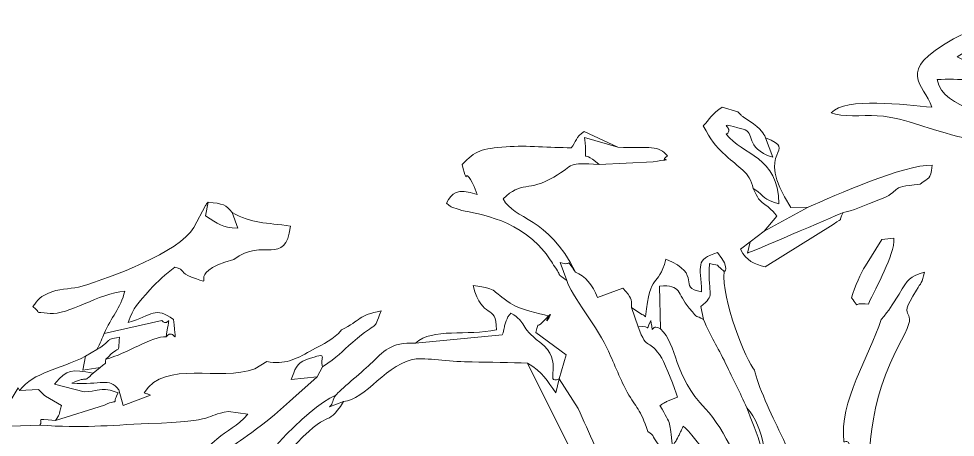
# Model space of a CAD drawing. Header units: millimetres. Extents: x -354 to 179, y -174 to 113.
# Drawn here: x -322.08 to -294.89, y 34.22 to 46.37 of the extents above; entities that cross this region are included whole.
import ezdxf

# ---------------------------------------------------------------- set-up
doc = ezdxf.new("R2010")
doc.units = ezdxf.units.MM
doc.linetypes.add('K5LT32769', pattern=[0])
doc.layers.add('layer 1', color=7, linetype='Continuous')

msp = doc.modelspace()

# ---------------------------------------------------------------- linework, layer by layer
at = {"layer": 'layer 1', "color": 7, "linetype": 'K5LT32769', "lineweight": 18}
for points, knots in [([(-292.168, 46.331), (-291.994, 45.919), (-292.099, 46.111), (-292.161, 45.997), (-293.356, 46.065), (-293.885, 46.369), (-294.944, 45.781), (-296.659, 44.828), (-295.804, 44.49), (-295.572, 43.802), (-296.358, 43.863), (-298.065, 44.104), (-298.495, 43.638), (-298.184, 43.499), (-297.585, 43.579), (-297.159, 43.552), (-297.159, 43.552), (-296.633, 43.519), (-296.358, 43.412), (-295.922, 43.277), (-295.371, 43.106), (-293.85, 42.594), (-293.428, 42.888), (-293.593, 43.761), (-295.256, 43.654), (-295.416, 44.606), (-294.802, 44.622), (-294.105, 44.598), (-293.519, 44.501), (-293.236, 44.454), (-293.028, 44.41), (-292.663, 44.398), (-292.663, 44.398), (-292.533, 44.393), (-292.28, 44.387), (-292.157, 44.402), (-291.637, 44.463), (-291.925, 44.373), (-291.694, 44.557), (-291.097, 45.231), (-293.071, 45.135), (-293.789, 45.146), (-293.789, 45.146), (-294.36, 45.154), (-294.446, 45.046), (-294.838, 45.263), (-294.838, 45.263), (-294.252, 45.617), (-294.252, 45.617), (-293.422, 45.817), (-292.063, 45.406), (-290.907, 45.344), (-290.907, 45.344), (-290.169, 45.305), (-290.693, 45.345), (-290.268, 45.171), (-289.806, 44.982), (-289.011, 45.038), (-288.429, 44.996), (-288.429, 44.996), (-288.605, 45.145), (-288.505, 45.091), (-288.788, 45.196), (-289.376, 45.416), (-288.753, 45.03), (-290.396, 45.658), (-290.826, 45.823), (-291.7, 46.202), (-292.168, 46.331)], [0, 0, 0, 0, 0.045455, 0.045455, 0.045455, 0.090909, 0.090909, 0.090909, 0.136364, 0.136364, 0.136364, 0.181818, 0.181818, 0.181818, 0.227273, 0.227273, 0.227273, 0.227273, 0.272727, 0.272727, 0.272727, 0.318182, 0.318182, 0.318182, 0.363636, 0.363636, 0.363636, 0.409091, 0.409091, 0.409091, 0.454545, 0.454545, 0.454545, 0.454545, 0.5, 0.5, 0.5, 0.545455, 0.545455, 0.545455, 0.590909, 0.590909, 0.590909, 0.590909, 0.636364, 0.636364, 0.636364, 0.681818, 0.681818, 0.681818, 0.727273, 0.727273, 0.727273, 0.727273, 0.772727, 0.772727, 0.772727, 0.818182, 0.818182, 0.818182, 0.818182, 0.863636, 0.863636, 0.863636, 0.909091, 0.909091, 0.909091, 1, 1, 1, 1]), ([(-300.398, 42.914), (-300.421, 42.977), (-300.462, 43.095), (-300.75, 43.313), (-300.75, 43.313), (-301.047, 43.516), (-301.047, 43.516), (-301.062, 43.528), (-301.093, 43.554), (-301.106, 43.565), (-301.106, 43.565), (-301.205, 43.665), (-301.205, 43.665), (-301.659, 43.801), (-301.659, 43.801), (-301.938, 43.619), (-302.035, 43.44), (-302.204, 43.263), (-301.975, 42.824), (-301.903, 42.727), (-301.542, 42.386), (-301.203, 42.065), (-300.848, 41.926), (-300.754, 41.439), (-300.345, 41.179), (-300.517, 41.135), (-300.011, 40.997), (-300.03, 42.381), (-301.064, 42.411), (-301.538, 43.013), (-301.237, 43.205), (-301.98, 43.405), (-301.051, 43.166), (-300.672, 43.069), (-301.04, 42.635), (-300.191, 42.346), (-300.191, 42.346), (-300.398, 42.914), (-300.398, 42.914)], [0, 0, 0, 0, 0.071429, 0.071429, 0.071429, 0.142857, 0.142857, 0.142857, 0.214286, 0.214286, 0.214286, 0.285714, 0.285714, 0.357143, 0.357143, 0.357143, 0.428571, 0.428571, 0.428571, 0.5, 0.5, 0.5, 0.571429, 0.571429, 0.571429, 0.642857, 0.642857, 0.642857, 0.714286, 0.714286, 0.714286, 0.785714, 0.785714, 0.785714, 0.857143, 0.857143, 0.857143, 1, 1, 1, 1]), ([(-300.398, 42.914), (-300.398, 42.914), (-300.191, 42.346), (-300.191, 42.346), (-301.04, 42.635), (-300.672, 43.069), (-301.051, 43.166), (-301.98, 43.405), (-301.237, 43.205), (-301.538, 43.013), (-301.064, 42.411), (-300.03, 42.381), (-300.011, 40.997), (-300.517, 41.135), (-300.345, 41.179), (-300.754, 41.439), (-300.525, 40.885), (-300.417, 41.094), (-300.067, 40.637), (-300.067, 40.637), (-300.435, 40.197), (-300.435, 40.197), (-299.164, 40.896), (-299.164, 40.896), (-299.663, 40.889), (-299.663, 40.889), (-300.816, 42.653), (-299.361, 42.488), (-300.398, 42.914)], [0, 0, 0, 0, 0.090909, 0.090909, 0.090909, 0.181818, 0.181818, 0.181818, 0.272727, 0.272727, 0.272727, 0.363636, 0.363636, 0.363636, 0.454545, 0.454545, 0.454545, 0.545455, 0.545455, 0.545455, 0.636364, 0.636364, 0.727273, 0.727273, 0.818182, 0.818182, 0.818182, 1, 1, 1, 1]), ([(-306.166, 38.766), (-306.166, 38.766), (-306.363, 39.289), (-306.363, 39.289), (-305.956, 39.163), (-306.25, 39.483), (-305.917, 39.012), (-306.734, 40.653), (-307.685, 40.511), (-308.012, 41.137), (-307.49, 41.673), (-307.264, 41.338), (-306.545, 41.769), (-305.922, 42.141), (-306.172, 42.201), (-305.231, 42.138), (-305.853, 42.679), (-305.525, 41.998), (-305.653, 42.924), (-305.653, 42.924), (-304.69, 42.637), (-304.69, 42.637), (-305.665, 43.099), (-305.665, 43.099), (-305.909, 42.946), (-305.893, 42.781), (-306.04, 42.623), (-306.656, 42.622), (-307.323, 42.698), (-307.923, 42.652), (-308.649, 42.596), (-308.813, 42.542), (-309.208, 42.137), (-308.992, 41.35), (-309.211, 42.224), (-308.855, 41.497), (-308.855, 41.497), (-308.769, 41.263), (-308.769, 41.263), (-309.379, 41.477), (-309.496, 41.307), (-309.659, 41.012), (-309.447, 40.839), (-309.592, 40.93), (-309.288, 40.827), (-308.923, 40.702), (-307.69, 40.656), (-306.82, 39.607), (-306.674, 39.431), (-306.614, 39.306), (-306.513, 39.162), (-306.253, 38.793), (-306.527, 39.04), (-306.166, 38.766)], [0, 0, 0, 0, 0.052632, 0.052632, 0.052632, 0.105263, 0.105263, 0.105263, 0.157895, 0.157895, 0.157895, 0.210526, 0.210526, 0.210526, 0.263158, 0.263158, 0.263158, 0.315789, 0.315789, 0.315789, 0.368421, 0.368421, 0.421053, 0.421053, 0.421053, 0.473684, 0.473684, 0.473684, 0.526316, 0.526316, 0.526316, 0.578947, 0.578947, 0.578947, 0.631579, 0.631579, 0.631579, 0.684211, 0.684211, 0.684211, 0.736842, 0.736842, 0.736842, 0.789474, 0.789474, 0.789474, 0.842105, 0.842105, 0.842105, 0.894737, 0.894737, 0.894737, 1, 1, 1, 1]), ([(-304.69, 42.637), (-304.69, 42.637), (-305.653, 42.924), (-305.653, 42.924), (-305.525, 41.998), (-305.853, 42.679), (-305.231, 42.138), (-305.231, 42.138), (-303.659, 42.218), (-303.659, 42.218), (-302.907, 42.333), (-303.537, 42.192), (-303.244, 42.387), (-303.503, 42.697), (-303.733, 42.62), (-304.69, 42.637)], [0, 0, 0, 0, 0.166667, 0.166667, 0.166667, 0.333333, 0.333333, 0.333333, 0.5, 0.5, 0.5, 0.666667, 0.666667, 0.666667, 1, 1, 1, 1]), ([(-299.164, 40.896), (-299.164, 40.896), (-300.435, 40.197), (-300.435, 40.197), (-300.849, 39.891), (-300.849, 39.891), (-300.924, 39.566), (-300.924, 39.566), (-300.879, 39.568), (-298.471, 40.601), (-298.144, 40.745), (-297.945, 40.754), (-297.418, 40.998), (-297.134, 41.101), (-296.36, 41.383), (-296.911, 41.479), (-295.913, 41.564), (-295.629, 41.804), (-295.628, 41.638), (-295.557, 42.117), (-296.382, 42.135), (-298.381, 41.234), (-299.164, 40.896)], [0, 0, 0, 0, 0.111111, 0.111111, 0.222222, 0.222222, 0.333333, 0.333333, 0.333333, 0.444444, 0.444444, 0.444444, 0.555556, 0.555556, 0.555556, 0.666667, 0.666667, 0.666667, 0.777778, 0.777778, 0.777778, 1, 1, 1, 1]), ([(-315.883, 40.743), (-315.883, 40.743), (-315.716, 40.288), (-315.716, 40.288), (-316.204, 40.309), (-316.256, 40.4), (-316.658, 40.642), (-316.658, 40.642), (-316.581, 41.039), (-316.581, 41.039), (-316.611, 41.012), (-316.635, 40.969), (-316.652, 40.942), (-316.652, 40.942), (-316.993, 40.304), (-316.993, 40.304), (-317.43, 39.579), (-319.412, 38.859), (-320.234, 38.604), (-320.516, 38.517), (-320.805, 38.547), (-321.111, 38.441), (-321.474, 38.314), (-321.516, 38.207), (-321.663, 38.011), (-321.375, 37.786), (-321.713, 37.874), (-321.169, 37.814), (-320.666, 37.758), (-319.74, 38.397), (-318.996, 38.463), (-318.996, 38.463), (-319.122, 37.945), (-319.397, 37.705), (-319.595, 37.232), (-319.595, 37.232), (-317.919, 37.604), (-317.919, 37.604), (-317.707, 37.381), (-317.665, 37.968), (-317.798, 37.136), (-317.54, 37.444), (-317.484, 36.685), (-317.58, 37.636), (-318.126, 38.037), (-318.187, 37.754), (-318.901, 37.547), (-318.741, 37.997), (-318.618, 38.108), (-318.272, 38.497), (-318.045, 38.752), (-317.817, 38.946), (-317.544, 39.154), (-317.228, 39.074), (-317.412, 38.996), (-317.06, 38.867), (-316.186, 38.547), (-317.397, 38.937), (-315.832, 39.383), (-314.988, 40.04), (-314.345, 39.146), (-314.188, 40.35), (-314.89, 40.453), (-315.317, 40.417), (-315.883, 40.743)], [0, 0, 0, 0, 0.045455, 0.045455, 0.045455, 0.090909, 0.090909, 0.090909, 0.136364, 0.136364, 0.136364, 0.181818, 0.181818, 0.181818, 0.227273, 0.227273, 0.227273, 0.272727, 0.272727, 0.272727, 0.318182, 0.318182, 0.318182, 0.363636, 0.363636, 0.363636, 0.409091, 0.409091, 0.409091, 0.454545, 0.454545, 0.454545, 0.454545, 0.5, 0.5, 0.5, 0.545455, 0.545455, 0.545455, 0.590909, 0.590909, 0.590909, 0.636364, 0.636364, 0.636364, 0.681818, 0.681818, 0.681818, 0.727273, 0.727273, 0.727273, 0.772727, 0.772727, 0.772727, 0.818182, 0.818182, 0.818182, 0.863636, 0.863636, 0.863636, 0.909091, 0.909091, 0.909091, 1, 1, 1, 1]), ([(-316.581, 41.039), (-316.581, 41.039), (-316.658, 40.642), (-316.658, 40.642), (-316.256, 40.4), (-316.204, 40.309), (-315.716, 40.288), (-315.716, 40.288), (-315.883, 40.743), (-315.883, 40.743), (-316.06, 40.972), (-316.15, 41.002), (-316.581, 41.039)], [0, 0, 0, 0, 0.2, 0.2, 0.2, 0.4, 0.4, 0.4, 0.6, 0.6, 0.6, 1, 1, 1, 1]), ([(-300.849, 39.891), (-300.849, 39.891), (-301.128, 39.675), (-301.128, 39.675), (-300.944, 39.323), (-300.733, 39.26), (-300.413, 39.161), (-300.413, 39.161), (-298.439, 40.395), (-298.439, 40.395), (-298.062, 40.665), (-298.325, 40.404), (-298.144, 40.745), (-298.471, 40.601), (-300.879, 39.568), (-300.924, 39.566), (-300.924, 39.566), (-300.849, 39.891), (-300.849, 39.891)], [0, 0, 0, 0, 0.142857, 0.142857, 0.142857, 0.285714, 0.285714, 0.285714, 0.428571, 0.428571, 0.428571, 0.571429, 0.571429, 0.571429, 0.714286, 0.714286, 0.714286, 1, 1, 1, 1]), ([(-297.026, 39.96), (-297.026, 39.96), (-297.495, 39.196), (-297.495, 39.196), (-297.641, 38.981), (-297.794, 38.61), (-297.907, 38.261), (-297.608, 37.917), (-297.961, 38.146), (-297.413, 38.085), (-297.185, 38.605), (-296.653, 39.476), (-296.671, 40), (-296.671, 40), (-297.026, 39.96), (-297.026, 39.96)], [0, 0, 0, 0, 0.166667, 0.166667, 0.166667, 0.333333, 0.333333, 0.333333, 0.5, 0.5, 0.5, 0.666667, 0.666667, 0.666667, 1, 1, 1, 1]), ([(-304.1, 37.424), (-304.1, 37.424), (-304.289, 37.984), (-304.289, 37.984), (-304.287, 38.269), (-304.274, 38.24), (-304.54, 38.547), (-304.54, 38.547), (-305.272, 38.277), (-305.272, 38.277), (-305.416, 38.636), (-305.638, 38.902), (-305.917, 39.012), (-306.25, 39.483), (-305.956, 39.163), (-306.363, 39.289), (-306.363, 39.289), (-306.166, 38.766), (-306.166, 38.766), (-306.069, 38.38), (-305.225, 37.352), (-304.953, 36.714), (-304.806, 36.367), (-304.579, 35.83), (-304.41, 35.522), (-304.155, 35.059), (-304.037, 35.055), (-303.811, 34.385), (-303.608, 34.235), (-303.722, 34.31), (-303.584, 34.114), (-303.584, 34.114), (-303.289, 33.696), (-303.289, 33.696), (-303.009, 33.877), (-303.118, 33.655), (-303.098, 33.977), (-303.198, 34.695), (-303.108, 34.539), (-303.465, 35.135), (-303.434, 35.158), (-303.391, 35.183), (-303.367, 35.196), (-303.345, 35.208), (-303.299, 35.238), (-303.274, 35.252), (-303.274, 35.252), (-302.954, 35.385), (-302.954, 35.385), (-303.033, 35.626), (-303.293, 36.312), (-303.413, 36.512), (-303.79, 37.137), (-303.819, 36.663), (-304.1, 37.424)], [0, 0, 0, 0, 0.052632, 0.052632, 0.052632, 0.105263, 0.105263, 0.105263, 0.157895, 0.157895, 0.157895, 0.210526, 0.210526, 0.210526, 0.263158, 0.263158, 0.263158, 0.315789, 0.315789, 0.315789, 0.368421, 0.368421, 0.368421, 0.421053, 0.421053, 0.421053, 0.473684, 0.473684, 0.473684, 0.526316, 0.526316, 0.526316, 0.578947, 0.578947, 0.578947, 0.631579, 0.631579, 0.631579, 0.684211, 0.684211, 0.684211, 0.736842, 0.736842, 0.736842, 0.789474, 0.789474, 0.789474, 0.842105, 0.842105, 0.842105, 0.894737, 0.894737, 0.894737, 1, 1, 1, 1]), ([(-304.289, 37.984), (-304.289, 37.984), (-304.1, 37.424), (-304.1, 37.424), (-303.649, 37.493), (-303.931, 37.21), (-303.729, 37.604), (-303.637, 37.081), (-303.763, 37.559), (-303.448, 37.363), (-303.448, 37.363), (-303.474, 38.607), (-303.474, 38.607), (-302.819, 38.649), (-302.983, 38.399), (-302.614, 37.963), (-302.318, 37.614), (-302.446, 37.782), (-302.196, 37.638), (-302.196, 37.638), (-302.279, 38.011), (-302.279, 38.011), (-301.838, 38.392), (-302.077, 38.249), (-302.025, 39.259), (-301.617, 39.146), (-301.956, 39.339), (-301.603, 39.029), (-301.603, 39.032), (-301.396, 39.063), (-301.789, 39.582), (-302.448, 39.376), (-302.286, 39.215), (-302.253, 38.444), (-303.012, 38.556), (-302.17, 38.929), (-303.289, 39.386), (-303.532, 38.502), (-303.744, 39.07), (-303.882, 37.718), (-303.916, 37.742), (-303.929, 37.772), (-303.991, 37.785), (-303.991, 37.785), (-304.289, 37.984), (-304.289, 37.984)], [0, 0, 0, 0, 0.0625, 0.0625, 0.0625, 0.125, 0.125, 0.125, 0.1875, 0.1875, 0.1875, 0.25, 0.25, 0.25, 0.3125, 0.3125, 0.3125, 0.375, 0.375, 0.375, 0.4375, 0.4375, 0.4375, 0.5, 0.5, 0.5, 0.5625, 0.5625, 0.5625, 0.625, 0.625, 0.625, 0.6875, 0.6875, 0.6875, 0.75, 0.75, 0.75, 0.8125, 0.8125, 0.8125, 0.875, 0.875, 0.875, 1, 1, 1, 1]), ([(-300.714, 36.169), (-300.956, 36.408), (-301.684, 38.252), (-301.603, 39.029), (-301.956, 39.339), (-301.617, 39.146), (-302.025, 39.259), (-302.077, 38.249), (-301.838, 38.392), (-302.279, 38.011), (-302.279, 38.011), (-302.196, 37.638), (-302.196, 37.638), (-301.996, 37.129), (-301.794, 36.856), (-301.557, 36.361), (-301.331, 35.889), (-301.148, 35.523), (-300.938, 35.074), (-300.672, 34.788), (-300.542, 34.363), (-300.455, 33.992), (-300.262, 33.178), (-300.145, 33.399), (-299.98, 33.009), (-300.185, 32.386), (-300.384, 32.331), (-300.122, 31.469), (-300.048, 30.899), (-299.782, 30.475), (-299.595, 30.041), (-299.595, 30.041), (-299.164, 29.958), (-299.164, 29.958), (-299.184, 31.076), (-300.326, 31.511), (-299.663, 32.508), (-299.497, 32.392), (-299.589, 32.506), (-299.464, 32.307), (-299.448, 32.282), (-299.43, 32.247), (-299.416, 32.22), (-299.416, 32.22), (-299.288, 31.701), (-299.288, 31.701), (-299.135, 31.937), (-299.197, 32.167), (-299.195, 32.571), (-299.258, 32.799), (-299.781, 33.937), (-299.964, 34.327), (-300.203, 34.836), (-300.649, 35.766), (-300.714, 36.169)], [0, 0, 0, 0, 0.052632, 0.052632, 0.052632, 0.105263, 0.105263, 0.105263, 0.157895, 0.157895, 0.157895, 0.210526, 0.210526, 0.210526, 0.263158, 0.263158, 0.263158, 0.315789, 0.315789, 0.315789, 0.368421, 0.368421, 0.368421, 0.421053, 0.421053, 0.421053, 0.473684, 0.473684, 0.473684, 0.526316, 0.526316, 0.526316, 0.578947, 0.578947, 0.578947, 0.631579, 0.631579, 0.631579, 0.684211, 0.684211, 0.684211, 0.736842, 0.736842, 0.736842, 0.789474, 0.789474, 0.789474, 0.842105, 0.842105, 0.842105, 0.894737, 0.894737, 0.894737, 1, 1, 1, 1]), ([(-297.038, 37.635), (-297.396, 36.55), (-298.266, 35.253), (-298.121, 34.085), (-298.077, 34.07), (-297.91, 34.293), (-297.885, 33.4), (-297.86, 32.507), (-298.038, 30.894), (-297.801, 30.121), (-296.379, 30.45), (-298.472, 33.362), (-296.45, 37.04), (-295.848, 38.135), (-296.684, 37.439), (-296.019, 38.489), (-295.88, 38.71), (-295.856, 38.692), (-295.783, 39.007), (-296.243, 38.871), (-296.246, 38.824), (-296.521, 38.376), (-296.747, 38.011), (-296.787, 37.934), (-297.038, 37.635)], [0, 0, 0, 0, 0.111111, 0.111111, 0.111111, 0.222222, 0.222222, 0.222222, 0.333333, 0.333333, 0.333333, 0.444444, 0.444444, 0.444444, 0.555556, 0.555556, 0.555556, 0.666667, 0.666667, 0.666667, 0.777778, 0.777778, 0.777778, 1, 1, 1, 1]), ([(-310.56, 36.951), (-310.56, 36.951), (-308.041, 37.187), (-308.041, 37.187), (-307.973, 37.355), (-307.986, 37.432), (-307.955, 37.515), (-307.855, 37.778), (-307.899, 37.678), (-307.791, 37.823), (-307.311, 37.539), (-307.551, 37.426), (-306.949, 36.98), (-306.204, 36.43), (-306.854, 35.722), (-306.391, 35.915), (-306.391, 35.915), (-306.189, 36.612), (-306.189, 36.612), (-307.066, 37.261), (-307.066, 37.261), (-306.961, 37.639), (-307.067, 37.331), (-306.85, 37.58), (-306.361, 38.143), (-306.924, 37.284), (-306.69, 37.734), (-307.008, 37.829), (-307.474, 37.898), (-307.807, 38.11), (-308.397, 38.485), (-308.085, 38.498), (-308.887, 38.624), (-308.607, 37.568), (-308.219, 38.155), (-308.208, 37.335), (-309.064, 37.149), (-310.062, 37.406), (-310.56, 36.951)], [0, 0, 0, 0, 0.071429, 0.071429, 0.071429, 0.142857, 0.142857, 0.142857, 0.214286, 0.214286, 0.214286, 0.285714, 0.285714, 0.285714, 0.357143, 0.357143, 0.357143, 0.428571, 0.428571, 0.5, 0.5, 0.5, 0.571429, 0.571429, 0.571429, 0.642857, 0.642857, 0.642857, 0.714286, 0.714286, 0.714286, 0.785714, 0.785714, 0.785714, 0.857143, 0.857143, 0.857143, 1, 1, 1, 1]), ([(-312.71, 37.334), (-312.939, 37.044), (-313.196, 36.96), (-313.615, 36.72), (-313.615, 36.72), (-314.046, 36.474), (-314.36, 36.32), (-314.873, 36.416), (-314.873, 36.416), (-315.224, 36.202), (-315.224, 36.202), (-316.232, 35.823), (-317.826, 36.48), (-318.437, 35.51), (-318.437, 35.51), (-318.408, 35.493), (-318.365, 35.482), (-318.343, 35.474), (-318.343, 35.474), (-318.32, 35.466), (-318.274, 35.448), (-318.247, 35.438), (-318.247, 35.438), (-318.247, 35.438), (-319.045, 35.143), (-319.045, 35.143), (-319.045, 35.143), (-319.174, 35.597), (-319.174, 35.597), (-319.471, 35.974), (-319.662, 35.727), (-320.534, 35.787), (-320.534, 35.787), (-320.006, 36.034), (-320.247, 35.75), (-319.914, 36.081), (-320.556, 36.186), (-320.656, 36.218), (-321.035, 35.76), (-321.035, 35.76), (-320.175, 35.538), (-320.175, 35.538), (-319.762, 35.546), (-319.828, 35.644), (-319.424, 35.586), (-319.424, 35.586), (-319.424, 35.586), (-319.195, 35.51), (-319.195, 35.51), (-319.398, 35.087), (-319.103, 35.368), (-319.587, 35.153), (-319.587, 35.153), (-319.587, 35.153), (-321.011, 34.704), (-321.011, 34.704), (-321.691, 34.775), (-321.325, 34.71), (-321.465, 34.573), (-320.193, 34.474), (-319.544, 34.567), (-318.296, 34.613), (-318.296, 34.613), (-316.225, 34.688), (-316.744, 34.85), (-315.984, 34.964), (-315.984, 34.964), (-315.984, 34.964), (-315.431, 34.885), (-315.431, 34.885), (-315.736, 34.528), (-316.024, 34.423), (-316.327, 34.166), (-316.975, 33.614), (-319.75, 30.71), (-319.91, 30.211), (-319.91, 30.211), (-320.095, 29.637), (-319.93, 28.114), (-319.295, 27.938), (-319.295, 27.938), (-318.938, 28.531), (-319.382, 29.032), (-319.444, 29.512), (-319.444, 29.512), (-319.514, 30.057), (-319.345, 30.562), (-318.912, 30.807), (-318.912, 30.807), (-318.672, 31.481), (-318.113, 31.771), (-317.658, 32.252), (-315.678, 34.346), (-316.711, 33.276), (-314.863, 34.699), (-314.863, 34.699), (-314.562, 34.931), (-314.372, 35.115), (-314.122, 35.339), (-314.122, 35.339), (-313.418, 35.976), (-313.418, 35.976), (-314.164, 35.891), (-314.164, 35.891), (-314.057, 36.169), (-314.025, 36.373), (-313.728, 36.474), (-313.728, 36.474), (-313.002, 36.72), (-313.377, 36.532), (-313.254, 36.261), (-313.254, 36.261), (-312.813, 36.555), (-312.718, 36.69), (-312.383, 36.979), (-311.593, 37.66), (-311.811, 37.237), (-311.558, 37.885), (-311.558, 37.885), (-312.214, 37.766), (-312.138, 37.619), (-312.71, 37.334)], [0, 0, 0, 0, 0.027778, 0.027778, 0.027778, 0.027778, 0.055556, 0.055556, 0.055556, 0.083333, 0.083333, 0.083333, 0.111111, 0.111111, 0.111111, 0.111111, 0.138889, 0.138889, 0.138889, 0.138889, 0.166667, 0.166667, 0.166667, 0.166667, 0.194444, 0.194444, 0.194444, 0.222222, 0.222222, 0.222222, 0.25, 0.25, 0.25, 0.25, 0.277778, 0.277778, 0.277778, 0.305556, 0.305556, 0.305556, 0.333333, 0.333333, 0.333333, 0.361111, 0.361111, 0.361111, 0.361111, 0.388889, 0.388889, 0.388889, 0.416667, 0.416667, 0.416667, 0.416667, 0.444444, 0.444444, 0.444444, 0.472222, 0.472222, 0.472222, 0.5, 0.5, 0.5, 0.5, 0.527778, 0.527778, 0.527778, 0.527778, 0.555556, 0.555556, 0.555556, 0.583333, 0.583333, 0.583333, 0.611111, 0.611111, 0.611111, 0.611111, 0.638889, 0.638889, 0.638889, 0.638889, 0.666667, 0.666667, 0.666667, 0.666667, 0.694444, 0.694444, 0.694444, 0.694444, 0.722222, 0.722222, 0.722222, 0.75, 0.75, 0.75, 0.75, 0.777778, 0.777778, 0.777778, 0.805556, 0.805556, 0.833333, 0.833333, 0.833333, 0.861111, 0.861111, 0.861111, 0.861111, 0.888889, 0.888889, 0.888889, 0.888889, 0.916667, 0.916667, 0.916667, 0.944444, 0.944444, 0.944444, 0.944444, 1, 1, 1, 1]), ([(-319.595, 37.232), (-319.648, 37.102), (-319.713, 36.949), (-319.807, 36.761), (-319.299, 37.088), (-319.632, 37.027), (-319.156, 37.122), (-319.194, 36.584), (-319.09, 36.959), (-319.544, 36.485), (-318.937, 36.642), (-318.206, 37.152), (-317.798, 37.136), (-317.665, 37.968), (-317.707, 37.381), (-317.919, 37.604), (-317.919, 37.604), (-319.595, 37.232), (-319.595, 37.232)], [0, 0, 0, 0, 0.142857, 0.142857, 0.142857, 0.285714, 0.285714, 0.285714, 0.428571, 0.428571, 0.428571, 0.571429, 0.571429, 0.571429, 0.714286, 0.714286, 0.714286, 1, 1, 1, 1]), ([(-310.56, 36.951), (-311.284, 36.987), (-311.487, 36.709), (-311.871, 36.341), (-312.146, 36.077), (-312.761, 35.58), (-312.874, 35.437), (-312.974, 35.304), (-312.942, 35.203), (-313.052, 35.101), (-313.052, 35.101), (-312.646, 35.259), (-312.646, 35.259), (-312.046, 35.267), (-311.344, 36.427), (-310.535, 36.49), (-310.126, 36.521), (-309.496, 36.4), (-308.919, 36.403), (-308.413, 36.405), (-307.781, 36.382), (-307.306, 36.372), (-306.858, 36.099), (-306.736, 35.855), (-306.489, 35.508), (-306.489, 35.508), (-306.391, 35.915), (-306.391, 35.915), (-306.854, 35.722), (-306.204, 36.43), (-306.949, 36.98), (-307.551, 37.426), (-307.311, 37.539), (-307.791, 37.823), (-307.899, 37.678), (-307.855, 37.778), (-307.955, 37.515), (-307.986, 37.432), (-307.973, 37.355), (-308.041, 37.187), (-308.041, 37.187), (-310.56, 36.951), (-310.56, 36.951)], [0, 0, 0, 0, 0.066667, 0.066667, 0.066667, 0.133333, 0.133333, 0.133333, 0.2, 0.2, 0.2, 0.266667, 0.266667, 0.266667, 0.333333, 0.333333, 0.333333, 0.4, 0.4, 0.4, 0.466667, 0.466667, 0.466667, 0.533333, 0.533333, 0.533333, 0.6, 0.6, 0.6, 0.666667, 0.666667, 0.666667, 0.733333, 0.733333, 0.733333, 0.8, 0.8, 0.8, 0.866667, 0.866667, 0.866667, 1, 1, 1, 1]), ([(-300.938, 35.074), (-300.714, 34.428), (-300.173, 33.327), (-300.539, 32.748), (-301.138, 33.17), (-301.56, 34.457), (-302.14, 35.045), (-303.087, 36.004), (-302.946, 36.905), (-303.448, 37.363), (-303.763, 37.559), (-303.637, 37.081), (-303.729, 37.604), (-303.931, 37.21), (-303.649, 37.493), (-304.1, 37.424), (-303.819, 36.663), (-303.79, 37.137), (-303.413, 36.512), (-303.293, 36.312), (-303.033, 35.626), (-302.954, 35.385), (-302.954, 35.385), (-303.274, 35.252), (-303.274, 35.252), (-303.299, 35.238), (-303.345, 35.208), (-303.367, 35.196), (-303.391, 35.183), (-303.434, 35.158), (-303.465, 35.135), (-303.108, 34.539), (-303.198, 34.695), (-303.098, 33.977), (-302.983, 34.119), (-303.031, 34.051), (-302.922, 34.26), (-302.907, 34.287), (-302.888, 34.329), (-302.875, 34.356), (-302.862, 34.382), (-302.841, 34.428), (-302.831, 34.45), (-302.82, 34.472), (-302.806, 34.514), (-302.789, 34.544), (-302.475, 34.327), (-301.305, 32.573), (-301.022, 32.156), (-300.661, 31.625), (-300.808, 31.645), (-300.122, 31.469), (-300.384, 32.331), (-300.185, 32.386), (-299.98, 33.009), (-300.145, 33.399), (-300.262, 33.178), (-300.455, 33.992), (-300.542, 34.363), (-300.672, 34.788), (-300.938, 35.074)], [0, 0, 0, 0, 0.047619, 0.047619, 0.047619, 0.095238, 0.095238, 0.095238, 0.142857, 0.142857, 0.142857, 0.190476, 0.190476, 0.190476, 0.238095, 0.238095, 0.238095, 0.285714, 0.285714, 0.285714, 0.333333, 0.333333, 0.333333, 0.380952, 0.380952, 0.380952, 0.428571, 0.428571, 0.428571, 0.47619, 0.47619, 0.47619, 0.52381, 0.52381, 0.52381, 0.571429, 0.571429, 0.571429, 0.619048, 0.619048, 0.619048, 0.666667, 0.666667, 0.666667, 0.714286, 0.714286, 0.714286, 0.761905, 0.761905, 0.761905, 0.809524, 0.809524, 0.809524, 0.857143, 0.857143, 0.857143, 0.904762, 0.904762, 0.904762, 1, 1, 1, 1]), ([(-319.807, 36.761), (-319.807, 36.761), (-320.138, 36.569), (-320.138, 36.569), (-320.216, 36.163), (-320.216, 36.163), (-319.713, 36.244), (-319.713, 36.244), (-319.497, 36.429), (-319.59, 36.283), (-319.544, 36.485), (-319.09, 36.959), (-319.194, 36.584), (-319.156, 37.122), (-319.632, 37.027), (-319.299, 37.088), (-319.807, 36.761)], [0, 0, 0, 0, 0.142857, 0.142857, 0.285714, 0.285714, 0.428571, 0.428571, 0.428571, 0.571429, 0.571429, 0.571429, 0.714286, 0.714286, 0.714286, 1, 1, 1, 1]), ([(-313.418, 35.976), (-313.418, 35.976), (-313.254, 36.261), (-313.254, 36.261), (-313.377, 36.532), (-313.002, 36.72), (-313.728, 36.474), (-314.025, 36.373), (-314.057, 36.169), (-314.164, 35.891), (-314.164, 35.891), (-313.418, 35.976), (-313.418, 35.976)], [0, 0, 0, 0, 0.2, 0.2, 0.2, 0.4, 0.4, 0.4, 0.6, 0.6, 0.6, 1, 1, 1, 1]), ([(-319.914, 36.081), (-319.914, 36.081), (-319.713, 36.244), (-319.713, 36.244), (-320.216, 36.163), (-320.216, 36.163), (-320.138, 36.569), (-320.138, 36.569), (-320.933, 36.167), (-321.616, 36.124), (-322.056, 35.575), (-322.056, 35.575), (-321.505, 35.605), (-321.505, 35.605), (-321.339, 35.45), (-321.427, 35.508), (-321.3, 35.412), (-321.3, 35.412), (-320.836, 35.135), (-320.836, 35.135), (-320.916, 34.839), (-320.887, 34.888), (-321.011, 34.704), (-321.011, 34.704), (-319.587, 35.153), (-319.587, 35.153), (-319.103, 35.368), (-319.398, 35.087), (-319.195, 35.51), (-319.195, 35.51), (-319.424, 35.586), (-319.424, 35.586), (-319.828, 35.644), (-319.762, 35.546), (-320.175, 35.538), (-320.175, 35.538), (-321.035, 35.76), (-321.035, 35.76), (-320.656, 36.218), (-320.556, 36.186), (-319.914, 36.081)], [0, 0, 0, 0, 0.066667, 0.066667, 0.133333, 0.133333, 0.2, 0.2, 0.2, 0.266667, 0.266667, 0.266667, 0.333333, 0.333333, 0.333333, 0.4, 0.4, 0.4, 0.466667, 0.466667, 0.466667, 0.533333, 0.533333, 0.533333, 0.6, 0.6, 0.6, 0.666667, 0.666667, 0.666667, 0.733333, 0.733333, 0.733333, 0.8, 0.8, 0.8, 0.866667, 0.866667, 0.866667, 1, 1, 1, 1]), ([(-305.833, 35.055), (-305.833, 35.055), (-306.391, 35.915), (-306.391, 35.915), (-306.489, 35.508), (-306.489, 35.508), (-306.736, 35.855), (-306.858, 36.099), (-307.306, 36.372), (-307.306, 36.372), (-305.176, 32.104), (-305.176, 32.104), (-304.951, 31.561), (-305.096, 30.755), (-304.791, 30.455), (-304.913, 32.456), (-305.068, 31.934), (-304.332, 32.796), (-304.03, 29.91), (-304.645, 29.923), (-303.779, 29.163), (-303.953, 29.697), (-304.095, 29.55), (-304.069, 30.125), (-304.05, 30.558), (-303.924, 30.462), (-303.987, 31.067), (-304.042, 31.592), (-304.066, 32.716), (-304.224, 33.073), (-304.775, 33.03), (-304.199, 32.968), (-304.971, 32.824), (-305.141, 33.603), (-305.539, 34.35), (-305.833, 35.055)], [0, 0, 0, 0, 0.076923, 0.076923, 0.153846, 0.153846, 0.153846, 0.230769, 0.230769, 0.230769, 0.307692, 0.307692, 0.307692, 0.384615, 0.384615, 0.384615, 0.461538, 0.461538, 0.461538, 0.538462, 0.538462, 0.538462, 0.615385, 0.615385, 0.615385, 0.692308, 0.692308, 0.692308, 0.769231, 0.769231, 0.769231, 0.846154, 0.846154, 0.846154, 1, 1, 1, 1]), ([(-322.056, 35.575), (-322.056, 35.575), (-322.097, 35.654), (-322.097, 35.654), (-322.551, 34.896), (-322.551, 34.896), (-322.827, 34.538), (-323.174, 34.924), (-323.701, 34.635), (-323.327, 34.373), (-322.901, 34.539), (-322.305, 34.535), (-322.305, 34.535), (-321.465, 34.573), (-321.465, 34.573), (-321.325, 34.71), (-321.691, 34.775), (-321.011, 34.704), (-320.887, 34.888), (-320.916, 34.839), (-320.836, 35.135), (-320.836, 35.135), (-321.3, 35.412), (-321.3, 35.412), (-321.427, 35.508), (-321.339, 35.45), (-321.505, 35.605), (-321.505, 35.605), (-322.056, 35.575), (-322.056, 35.575)], [0, 0, 0, 0, 0.090909, 0.090909, 0.181818, 0.181818, 0.181818, 0.272727, 0.272727, 0.272727, 0.363636, 0.363636, 0.363636, 0.454545, 0.454545, 0.454545, 0.545455, 0.545455, 0.545455, 0.636364, 0.636364, 0.636364, 0.727273, 0.727273, 0.727273, 0.818182, 0.818182, 0.818182, 1, 1, 1, 1]), ([(-312.874, 35.437), (-313.734, 35.064), (-315.475, 33.217), (-315.613, 32.311), (-314.925, 32.337), (-315.103, 32.836), (-314.224, 33.81), (-312.969, 35.202), (-313.196, 34.39), (-312.646, 35.259), (-312.646, 35.259), (-313.052, 35.101), (-313.052, 35.101), (-312.942, 35.203), (-312.974, 35.304), (-312.874, 35.437)], [0, 0, 0, 0, 0.166667, 0.166667, 0.166667, 0.333333, 0.333333, 0.333333, 0.5, 0.5, 0.5, 0.666667, 0.666667, 0.666667, 1, 1, 1, 1])]:
    msp.add_open_spline(points, degree=3, knots=knots, dxfattribs=at)

doc.saveas('drawing.dxf')
